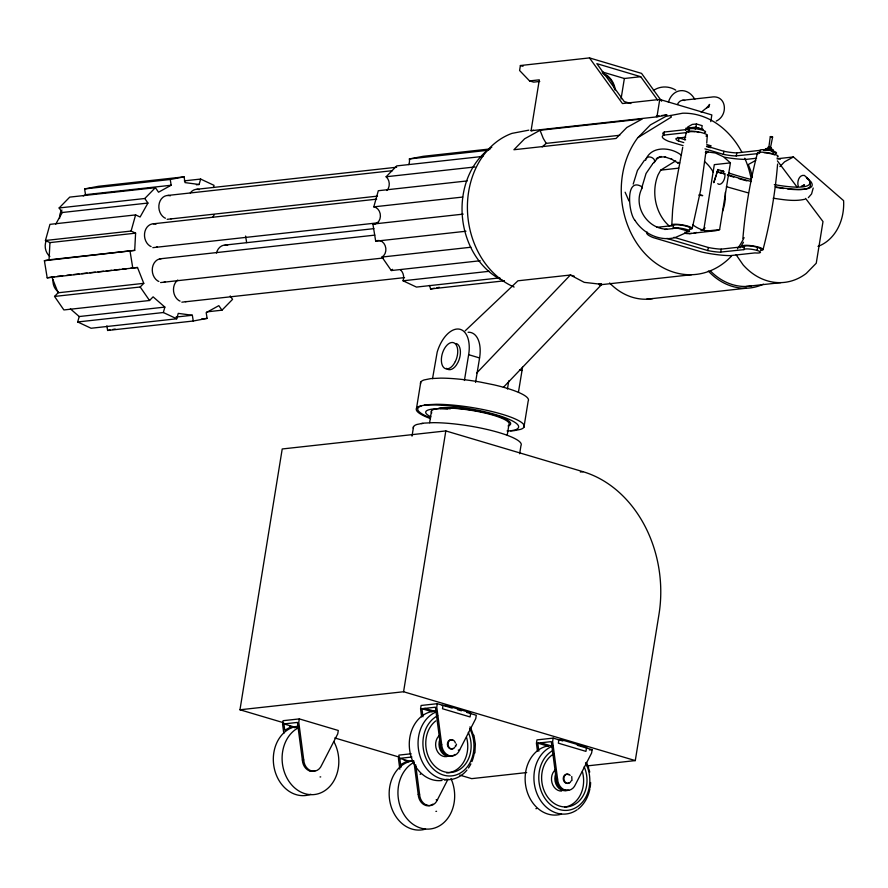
<?xml version="1.0" encoding="UTF-8"?>
<svg xmlns="http://www.w3.org/2000/svg" width="888" height="888" viewBox="0 0 888 888"><rect width="100%" height="100%" fill="white"/><g stroke="black" fill="none" stroke-linecap="round" stroke-linejoin="round"><path stroke-width="1.33" d="M708.635 106.627L708.624 107.282L709.59 104.429L706.837 107.87L707.914 106.793L701.187 112.243M813.208 188.034L811.565 193.961L808.324 197.669M70.385 308.858L79.21 316.539L77.689 321.967L163.348 312.521L164.857 307.093L153.102 296.847L149.539 300.499L63.881 309.945L54.545 296.437L140.204 286.991L143.767 283.339L137.496 267.488L47.186 277.822L44.4 260.706L49.051 259.818L49.95 242.602L45.443 240.493L49.961 224.353L135.609 214.907L140.104 217.016L147.93 203.052L144.788 198.512L59.141 207.959L62.271 212.498L147.93 203.052M44.4 260.706L134.71 250.372L135.598 233.156L131.102 231.047L45.443 240.493M456.388 745.121L456.443 744.077M474.902 752.957L475.358 744.055L473.915 735.197M671.761 225.796L672.638 209.557L675.479 186.092L682.717 147.364M706.737 143.123L707.303 135.287M722.266 173.482L717.127 171.85L717.87 169.564L723.731 171.417L723.554 173.882L724.83 173.748A7.015 3.885 -73.4 0 1 722.843 182.029A7.015 3.885 -73.4 0 1 717.748 183.65M687.057 230.514L686.391 232.601L675.324 237.496M742.89 238.595C745.232 209.812 750.105 181.23 757.397 153.28A10.545 1.998 9.2 0 1 763.114 152.225A10.545 1.998 9.2 0 1 774.602 154.29L776.401 154.967A10.545 1.998 9.2 0 1 777.155 157.098M777.599 164.058C775.246 192.84 770.384 221.423 763.081 249.373A10.545 1.998 9.2 0 1 760.572 250.449M706.038 150.96L700.676 189.988L692.218 228.438M645.565 160.34C650.682 145.432 671.084 146.853 681.429 155.278M717.959 169.508L716.594 174.159M283.672 722.765L239.971 709.778L282.218 448.973L445.82 430.924L583.083 471.717A118.293 95.96 83.7 0 1 658.963 614.452L635.286 760.594L587.168 765.9M299.323 718.903L298.779 722.277L303.718 759.862A11.622 9.424 83.7 0 0 311.333 770.873A11.622 9.424 83.7 0 0 321.645 765.19L337.751 733.854L338.295 730.48L299.323 718.903L283.117 720.69L282.562 724.064L283.805 733.466M412.01 436.141L413.553 426.617M416.528 408.247L420.768 382.095M432.534 378.665L437.185 352.114A28.294 15.651 -73.4 0 1 458.197 329.015A28.294 15.651 -73.4 0 1 468.809 353.69L464.413 380.486M429.614 422.71L431.524 410.889M239.971 709.778L403.574 691.741L445.82 430.924M661.671 101.221L641.558 73.393L589.477 57.909L520.39 65.534L519.591 70.507L529.559 80.908L533.655 82.129L539.749 81.452M475.568 382.384L479.742 356.943A28.294 15.651 -73.4 0 0 468.076 332.279M442.213 705.405L443.034 705.372L442.49 708.746L470.074 716.949L470.618 713.564A4.651 0.877 9.2 0 0 469.042 712.276L448.629 706.215A4.651 0.877 9.2 0 0 443.034 705.372L437.318 703.685L436.774 707.059L441.713 744.644A11.622 9.424 83.7 0 0 449.328 755.655A11.622 9.424 83.7 0 0 459.64 749.971L475.746 718.636L476.29 715.262L466.655 712.398M661.693 115.518L667.021 114.929L656.942 116.85L531.068 130.736L539.305 79.831L529.559 80.908M507.448 389.011L508.769 380.852M507.248 435.065L508.946 424.564A39.416 7.448 9.2 0 0 488.844 413.997A39.416 7.448 9.2 0 0 445.765 408.036L438.772 408.38M518.437 392.274L522.177 369.552A28.294 15.651 -73.4 0 0 522.455 367.188M519.647 453.746L520.967 445.587A54.69 10.345 9.2 0 0 493.073 430.935A54.69 10.345 9.2 0 0 433.311 422.666L423.598 423.132L416.861 424.475A54.69 10.345 9.2 0 0 413.375 428.416M523.942 427.217L528.182 401.054A54.69 10.345 9.2 0 0 493.872 384.826L480.164 382.051A54.69 10.345 9.2 0 0 440.526 378.133L430.802 378.599L424.064 379.953A54.69 10.345 9.2 0 0 420.59 383.894M602.708 72.072L602.53 73.16L606.36 74.958A20.413 16.561 83.7 0 1 615.34 89.721M621.045 98.99L624.364 78.499L640.736 76.701L657.653 100.111M562.814 740.969L553.18 738.106L552.636 741.491L557.575 779.076A11.622 9.424 83.7 0 0 565.179 790.087A11.622 9.424 83.7 0 0 575.502 784.393L591.597 753.068L592.152 749.694L577.267 745.265M656.942 116.85L659.762 99.445L711.843 114.929L710.755 121.612M558.896 739.793L558.352 743.178L585.936 751.37L586.48 747.996A4.651 0.877 9.2 0 0 584.892 746.708L564.479 740.648A4.651 0.877 9.2 0 0 558.896 739.793L558.075 739.837M683.094 145.632L668.631 141.336A31.025 5.872 9.2 0 1 663.902 135.087L664.402 132.012L689.088 129.282A8.403 1.587 9.2 0 1 699.555 129.404A8.403 1.587 9.2 0 1 704.606 132.523M683.782 142.579L678.499 141.014L678.998 137.94L678.421 137.651A17.238 3.263 9.2 0 1 677.81 137.318M685.547 130.347L685.891 128.227L695.648 127.151L703.207 129.393M687.49 128.427L687.723 127.006L692.263 124.42L696.47 123.965L702.186 125.663L701.62 129.193L695.892 127.495L696.47 123.965M664.779 229.481L673.004 228.571L673.504 225.497A8.403 1.587 9.2 0 1 682.495 225.33A8.403 1.587 9.2 0 1 689.998 228.349M688.589 132.356L689.088 129.282M695.304 129.271L695.648 127.151M706.781 144.566L710.766 145.743L710.456 147.663L706.471 146.487M703.729 230.036L714.318 164.646L730.424 162.87L719.613 229.615L704.85 231.246M647.108 232.046A31.025 5.872 9.2 0 0 653.046 237.551L701.687 252.003A31.025 5.872 9.2 0 0 730.214 255.633L754.9 252.914A8.403 1.587 9.2 0 0 760.306 251.892A8.403 1.587 9.2 0 0 751.392 249.239A8.403 1.587 9.2 0 0 743.911 249.639L719.757 252.17A17.238 3.263 9.2 0 1 708.935 250.793L707.814 250.571L708.313 247.497L673.981 237.296M757.719 153.624L735.342 155.955A17.238 3.263 9.2 0 1 724.519 154.579L723.398 154.357L723.898 151.282L706.737 146.176M720.668 252.203L721.245 249.128L744.41 246.575A8.403 1.587 9.2 0 1 753.401 246.398A8.403 1.587 9.2 0 1 760.905 249.417M736.252 155.988L736.829 152.914L759.995 150.361A8.403 1.587 9.2 0 1 770.462 150.472A8.403 1.587 9.2 0 1 775.513 153.602M743.911 249.639L744.41 246.575M759.495 153.424L759.995 150.361M768.83 147.419L770.296 136.608L771.583 136.608L772.627 137.018L770.473 147.708M757.087 250.427L757.586 247.364M773.159 151.149L772.671 154.212A8.403 1.587 9.2 0 1 774.736 154.956M633.2 184.127L637.44 170.463L644.566 160.084M717.127 171.85L724.83 173.748M684.526 139.705L686.457 132.079A10.556 1.998 9.2 0 1 702.008 132.723L704.184 133.378A10.556 1.998 9.2 0 1 705.96 136.097M131.102 231.047L135.609 214.907M196.403 184.793L199.112 184.493L200.633 179.065L214.019 185.337L213.409 187.512M77.689 321.967L91.076 328.249L176.723 318.792L178.244 313.375L192.341 315.262L193.273 321.012L207.115 318.381L206.183 312.62L218.837 305.65L221.967 310.19L232.567 299.356L230.214 295.948M480.208 260.75L391.308 270.551L381.973 257.054A8.68 7.037 83.7 0 0 385.159 245.632A8.68 7.037 83.7 0 0 375.691 241.192L372.905 224.076A8.68 7.037 83.7 0 0 380.397 216.417A8.68 7.037 83.7 0 0 373.804 206.86L378.31 190.72L467.221 180.919M571.972 780.53L571.75 776.512M716.05 175.88L713.763 182.695L717.238 171.351M667.01 229.204C646.919 229.004 632.289 205.428 642.368 187.59L642.302 187.046C624.63 175.569 628.593 213.997 635.02 220.402L635.064 220.468M652.613 163.681C658.774 160.406 649.239 153.879 646.076 158.619M425.84 805.449L427.184 805.305A11.622 9.424 83.7 0 0 437.507 799.611L448.029 779.131M55.755 224.131L62.271 212.498M675.69 160.872L660.716 170.141L658.064 174.869A39.76 32.246 83.7 0 0 669.707 226.385M654.212 162.482L657.975 157.52L656.265 158.852L661.305 156.51L659.063 156.921L665.5 156.965L664.479 156.776L671.95 159.307L671.184 158.919L677.788 162.937M652.391 164.236L646.053 173.471L641.547 188.511M476.712 373.016L570.351 275.025L574.281 276.19M503.374 387.357L601.787 284.36L599.167 283.583M59.141 207.959L69.741 197.114L155.389 187.668L158.53 192.208L171.173 185.237L170.241 179.487L84.593 188.933L85.526 194.683L83.228 195.948M144.788 198.512L155.389 187.668M54.545 296.437L58.109 292.785L143.767 283.339M386.891 190.487A8.68 7.037 83.7 0 0 386.136 176.756L396.725 165.912L482.906 156.41M779.897 166.6L784.548 161.849L793.428 156.954L843.6 200.655A46.664 37.851 83.7 0 1 818.003 246.376M465.157 330.847L517.937 280.797L570.351 275.025L584.26 282.362L601.787 284.36L599.1 284.66M716.25 121.09C728.671 115.362 726.739 94.272 711.188 97.136L682.55 100.3M542.168 146.886L546.22 143.379L619.757 135.265M803.107 185.714L804.428 184.826L801.309 186.236M772.549 137.063L770.384 136.741M705.794 153.446L708.091 152.014L715.395 152.991L723.398 156.743L730.424 162.87M540.037 130.281L524.642 138.772L513.919 149.739L616.061 138.473L626.784 127.506L642.191 119.014L540.037 130.281L543.245 138.373L546.22 143.379M653.313 90.609C659.828 85.836 669.041 85.847 675.79 90.165M755.666 160.439L748.295 164.535L750.793 170.862A82.717 67.1 83.7 0 1 752.358 177.4M400.61 764.679L404.972 762.27L412.232 760.894M686.391 232.601L684.837 232.19M804.883 199.234C794.483 201.709 783.605 199.711 773.204 198.213M455.799 746.408L455.222 746.542A4.651 3.774 83.7 0 0 455.533 745.421M422.799 423.421L421.301 423.587M510.6 430.858L515.04 429.97A54.69 10.345 9.2 0 0 496.425 414.84A54.69 10.345 9.2 0 0 430.691 404.906L424.275 405.206M84.593 188.933L98.435 186.291L184.082 176.845L185.026 182.606L199.112 184.493M170.241 179.487L184.082 176.845M528.804 130.17L511.954 133.378A80.941 65.657 83.7 0 0 467.41 208.625A80.941 65.657 83.7 0 0 514.13 287.057M531.068 130.736L533.577 130.247M408.735 164.569A9.013 7.315 83.7 0 0 409.379 158.941L423.221 156.31L490.254 148.918M170.762 218.792L171.606 218.637M156.41 247.13L157.254 246.964M47.186 277.822L54.556 276.634M164.18 282.029L165.024 281.873M185.414 301.676L186.258 301.52M106.871 325.852L107.615 330.458L110.134 329.981M112.654 329.504L115.174 329.026M429.237 285.392A9.013 7.315 83.7 0 1 430.536 288.966L434.31 288.245M436.829 287.768L439.349 287.29M294.006 726.917L289.111 727.849L284.748 730.258L283.916 723.92L297.425 722.432L302.364 760.006A11.622 9.424 83.7 0 0 314.863 770.895M674.88 237.64C659.529 241.558 643.245 233.522 635.02 220.402M659.762 99.445L622.466 103.563L589.477 57.909M656.354 116.106L659.029 115.817M184.316 180.863L200.633 179.065M85.526 194.683L171.173 185.237M409.379 158.941L488.711 150.194M688.688 128.294L693.495 127.761M663.902 135.087L686.779 132.556M196.836 189.277L396.67 167.233M685.725 137.152L676.134 138.362A17.238 3.263 9.2 0 0 677.921 140.726L678.499 141.003M167.765 195.449L392.407 170.674M386.136 176.756L475.036 166.944M708.402 145.998L710.766 145.743M705.338 152.325L708.091 152.014M167.188 219.325L377.511 196.126M153.413 223.787L376.679 199.156M756.554 158.231L745.798 159.418A31.025 5.872 9.2 0 1 724.575 157.243M660.716 170.141L678.621 168.165M776.945 158.774L793.428 156.954M373.804 206.86L462.715 197.058M49.95 242.602L135.598 233.156M152.836 247.652L378.277 222.788M372.905 224.076L463.181 214.119M49.051 259.818L134.71 250.372M225.03 245.066L373.87 228.649M159.807 258.841L374.803 235.131M57.276 276.334L62.715 275.735M66.8 275.291L70.874 274.836M73.593 274.536L79.032 273.937M81.752 273.637L87.191 273.038M89.91 272.738L95.349 272.139M98.069 271.839L103.508 271.24M106.227 270.94L111.655 270.341M114.374 270.041L119.813 269.441M122.533 269.142L126.618 268.687M130.691 268.243L137.496 267.488M375.691 241.192L465.967 231.235M381.973 257.054L470.873 247.241M656.887 227.339L673.504 225.497M160.606 282.562L383.305 257.997M689.299 233.622L711.332 231.191M181.84 302.175L404.54 277.611M79.21 316.539L164.857 307.093M400.466 269.808A8.813 7.148 83.7 0 1 403.063 280.797L489.233 271.295M499.877 277.877L416.45 287.079L403.063 280.797M207.015 311.843L221.967 310.19M176.024 317.06L192.341 315.262M430.536 288.966L504.406 280.819M201.676 318.981L207.115 318.381M107.615 330.458L193.273 321.012M599.522 284.859L691.563 274.714M746.098 286.469L780.852 282.628M646.586 299.223L746.198 288.234M580.33 472.016L583.083 471.717M437.318 703.685L421.112 705.472L420.568 708.846L421.622 716.905M422.977 716.749L421.911 708.702L435.42 707.203L440.37 744.788A11.622 9.424 83.7 0 0 455.067 754.456M302.364 760.006L303.718 759.862M440.37 744.788L441.713 744.644M411.133 753.779L398.967 755.111L398.423 758.496L399.833 769.23M553.18 738.106L536.963 739.893L536.419 743.278L537.484 751.326M458.286 750.116L459.64 749.971M400.965 767.399L399.778 758.341L411.932 757.009M538.827 751.181L537.773 743.123L551.282 741.635L556.221 779.22A11.622 9.424 83.7 0 0 568.72 790.098M309.979 771.017L311.333 770.873M447.974 755.799L449.328 755.655M320.035 776.956L320.712 776.889M589.443 749.983L592.152 749.694M420.035 774.247L420.712 774.17M526.684 772.571L471.683 778.643L459.773 775.102M413.819 760.883L418.226 794.438L419.58 794.294A11.622 9.424 83.7 0 0 427.184 805.305M556.221 779.22L557.575 779.076M436.152 799.766L437.507 799.611M563.836 790.231L565.179 790.087M435.897 811.388L436.574 811.31M535.897 808.679L536.563 808.602M771.195 149.495C774.17 148.995 766.655 147.23 767.066 148.662M507.059 430.935L513.897 430.702L520.646 429.348A54.69 10.345 9.2 0 0 502.02 414.219A54.69 10.345 9.2 0 0 436.286 404.284L426.573 404.75L419.835 406.105A54.69 10.345 9.2 0 0 430.536 418.625M768.697 146.997L771.395 147.708L770.218 147.697M769.263 147.131L768.087 147.119L769.319 147.563M736.751 152.925L735.83 152.88A17.238 3.263 9.2 0 1 725.019 151.504L723.898 151.282M721.167 249.139L720.246 249.095A17.238 3.263 9.2 0 1 709.434 247.719L708.313 247.497M699.011 195.305L702.708 195.604L699.233 194.572M769.485 147.053L770.34 147.208M769.563 147.708L768.764 147.519M748.484 192.94L726.417 186.691M640.736 76.701L596.847 63.659L624.242 101.565L630.891 103.541M602.131 71.895L624.364 78.499M520.39 65.534L522.999 66.311M678.998 137.94L685.603 139.893M704.917 148.862L723.398 154.357M666.877 238.406L707.814 250.571M468.598 354.678L479.531 357.931M519.524 369.819L521.966 370.54M403.574 691.741L635.286 760.594M444.322 705.76L452.203 708.102M457.464 709.667L461.405 710.833M421.911 708.702L432.301 711.788M537.773 743.123L548.162 746.22M334.765 737.95L399.278 757.12M283.916 723.92L296.514 727.661M399.778 758.341L409.868 761.349M289.555 726.151L294.805 727.716M404.096 760.195L408.036 761.36M424.853 708.369L436.496 711.832M540.714 742.801L552.358 746.264M728.504 172.927L735.664 175.191A78.155 14.097 17.3 0 0 751.17 179.498M727.439 174.57L735.275 177.045A80.997 14.608 17.3 0 0 751.348 181.518M727.383 175.091L733.754 177.112M687.023 230.825L678.288 228.338L674.281 228.349M165.434 218.215L164.236 217.649A11.855 9.624 83.7 0 1 159.341 202.986A11.855 9.624 83.7 0 1 170.352 195.782M151.082 246.542L149.883 245.976A11.855 9.624 83.7 0 1 144.988 231.313A11.855 9.624 83.7 0 1 155.999 224.109M158.852 281.452L157.653 280.886A11.855 9.624 83.7 0 1 152.436 267.699A11.855 9.624 83.7 0 1 161.25 258.686M180.075 301.088L178.888 300.533A11.855 9.624 83.7 0 1 177.755 280.042M163.348 312.521L176.723 318.792M757.397 153.28L757.952 153.879M763.081 249.373L761.316 248.107A10.545 1.998 9.2 0 0 749.283 245.454A10.545 1.998 9.2 0 0 742.313 246.42L742.868 247.019M777.389 160.861L797.291 187.357M805.583 198.39L822.998 221.578L816.25 263.225L806.293 273.404A63.847 51.793 83.7 0 1 743.167 264.957L736.108 254.734M140.204 286.991L149.539 300.499M686.457 132.079L686.846 132.656M807.325 178.854L806.604 177.334L810.933 181.751A80.997 14.608 17.3 0 1 775.169 186.769M670.673 115.484L671.361 117.061L638.095 137.485M625.108 192.197L628.993 201.043M51.837 276.934L58.109 292.785M798.334 186.413C796.78 182.207 798.889 174.359 804.473 175.436L808.668 179.72A78.155 14.097 17.3 0 1 774.314 184.604M245.588 236.064L246.664 242.657M130.059 251.26L132.834 268.376M415.695 764.757L419.58 794.294M432.933 804.106A11.622 9.424 83.7 0 1 418.226 794.438M450.971 778.554A34.865 28.283 83.7 0 1 439.86 825.629A34.865 28.283 83.7 0 1 401.132 808.946A34.865 28.283 83.7 0 1 413.708 762.492M425.53 829.092A34.865 28.283 83.7 0 1 389.843 801.342A34.865 28.283 83.7 0 1 413.153 760.716M334.01 741.857A34.865 28.283 83.7 0 1 324.864 790.653A34.865 28.283 83.7 0 1 285.226 774.369A34.865 28.283 83.7 0 1 298.979 727.483M310.844 794.272A34.865 28.283 83.7 0 1 273.992 766.91A34.865 28.283 83.7 0 1 298.523 726.162M569.119 782.783A4.651 3.774 83.7 0 1 563.236 778.92A4.651 3.774 83.7 0 1 568.675 774.747M561.505 814.096A34.865 28.283 83.7 0 1 525.685 785.603A34.865 28.283 83.7 0 1 550.36 745.587M577.056 809.834A34.865 28.283 83.7 0 1 536.596 792.651A34.865 28.283 83.7 0 1 553.102 745.942M586.402 762.415A34.865 28.283 83.7 0 1 588.766 768.375M589.121 769.607A34.865 28.283 83.7 0 1 589.732 772.116M590.62 782.483A34.865 28.283 83.7 0 1 590.12 787.612M589.887 788.866A34.865 28.283 83.7 0 1 578.088 809.079M571.084 780.974A4.651 3.774 83.7 0 1 565.734 782.606A4.651 3.774 83.7 0 1 564.624 775.835A4.651 3.774 83.7 0 1 570.174 775.39M585.503 762.87A31.38 25.452 83.7 0 1 577.788 806.437A31.38 25.452 83.7 0 1 542.168 793.45A31.38 25.452 83.7 0 1 552.369 750.793M584.182 766.799A27.894 22.622 83.7 0 1 575.158 804.151A27.894 22.622 83.7 0 1 544.311 791.141A27.894 22.622 83.7 0 1 553.69 753.945M582.406 771.705A27.894 22.622 83.7 0 1 564.824 807.103M561.571 791.086A11.622 9.424 83.7 0 1 551.981 782.728A11.622 9.424 83.7 0 1 555.655 769.574M567.365 790.253A11.622 9.424 83.7 0 1 557.209 786.38A11.622 9.424 83.7 0 1 555.821 773.537M453.257 748.351A4.651 3.774 83.7 0 1 447.374 744.488A4.651 3.774 83.7 0 1 452.813 740.326M442.013 780.463A34.865 28.283 83.7 0 1 409.446 748.151A34.865 28.283 83.7 0 1 435.719 711.099M446.819 779.275A34.865 28.283 83.7 0 1 444.455 779.997M466.966 770.04A34.865 28.283 83.7 0 1 422.866 762.959A34.865 28.283 83.7 0 1 436.086 711.965M469.974 726.861A34.865 28.283 83.7 0 1 473.271 735.175M473.87 737.695A34.865 28.283 83.7 0 1 474.336 740.27M474.259 753.179A34.865 28.283 83.7 0 1 471.894 761.649M470.895 763.869A34.865 28.283 83.7 0 1 468.464 768.02M454.678 747.518A4.651 3.774 83.7 0 1 448.884 747.052A4.651 3.774 83.7 0 1 449.994 740.159A4.651 3.774 83.7 0 1 455.4 743.012M469.641 728.449A31.38 25.452 83.7 0 1 461.549 772.271A31.38 25.452 83.7 0 1 425.874 758.041A31.38 25.452 83.7 0 1 437.717 715.706M468.32 732.378A27.894 22.622 83.7 0 1 459.984 769.286A27.894 22.622 83.7 0 1 429.248 758.43A27.894 22.622 83.7 0 1 435.797 720.89M466.544 737.273A27.894 22.622 83.7 0 1 446.609 772.882M448.129 756.199A11.622 9.424 83.7 0 1 436.596 749.727A11.622 9.424 83.7 0 1 439.804 735.142M451.504 755.821A11.622 9.424 83.7 0 1 441.358 751.947A11.622 9.424 83.7 0 1 439.96 739.105M809.823 183.172A79.365 14.319 17.3 0 1 787.811 189.033M783.638 188.534A79.365 14.319 17.3 0 1 775.668 187.313M746.886 180.863A79.365 14.319 17.3 0 1 738.983 178.677M720.745 171.084A7.015 3.885 -73.4 0 1 723.731 171.417M679.675 162.915A5.106 1.077 -23.7 0 1 678.032 162.227M604.162 74.503A19.691 15.973 83.7 0 1 614.751 89.832M777.899 158.708A46.664 37.851 83.7 0 1 780.385 159.141M503.973 281.085A73.471 59.596 83.7 0 1 462.404 216.994A73.471 59.596 83.7 0 1 491.797 147.164M725.318 192.441A39.76 32.246 83.7 0 1 722.532 211.255M719.613 229.615A39.76 32.246 83.7 0 1 692.784 224.797M763.403 284.171A65.623 53.236 83.7 0 1 708.335 271.04M652.891 298.59A65.623 53.236 83.7 0 1 609.634 282.972M731.568 255.999A80.941 65.657 83.7 0 1 641.081 249.084A80.941 65.657 83.7 0 1 637.495 138.106L650.393 124.908L665.8 116.417L682.661 113.209A80.941 65.657 83.7 0 1 741.791 152.059M744.777 158.219A80.941 65.657 83.7 0 1 751.215 179.054M744.089 237.64A80.941 65.657 83.7 0 1 737.462 248.807M691.697 233.455A39.76 32.246 83.7 0 1 685.669 233.466M704.517 161.527A39.76 32.246 83.7 0 1 713.364 172.294M705.139 227.883A39.76 32.246 83.7 0 1 700.932 230.569M696.436 232.434A39.76 32.246 83.7 0 1 694.083 233.056M751.481 285.969A63.847 51.793 83.7 0 1 710.3 270.818M743.478 242.191A82.717 67.1 83.7 0 1 740.048 247.863M677.455 104.462A8.136 6.593 83.7 0 1 684.67 100.488M190.287 192.918A11.855 9.624 83.7 0 1 199.423 189.599M212.809 217.327A11.855 9.624 83.7 0 1 214.197 214.841M216.472 253.08A11.855 9.624 83.7 0 1 227.606 245.388M59.563 218.481A11.855 9.624 83.7 0 1 61.927 210.045M391.308 270.551A8.813 7.148 83.7 0 1 392.585 269.319M49.85 256.399A11.855 9.624 83.7 0 1 46.176 240.87M58.364 291.841A11.855 9.624 83.7 0 1 53.014 279.665M689.188 131.879A8.403 1.587 9.2 0 1 695.082 131.835M697.069 132.112A8.403 1.587 9.2 0 1 699.056 132.478M764.091 152.736A8.403 1.587 9.2 0 1 771.827 153.979M689.232 229.404A10.556 1.998 9.2 0 0 689.099 226.529L686.924 225.863A10.556 1.998 9.2 0 0 671.372 225.219M673.004 228.571A8.403 1.587 9.2 0 1 684.892 229.015A8.403 1.587 9.2 0 1 686.613 231.968M662.892 134.166A31.025 5.872 9.2 0 1 664.402 132.012M763.68 150.416A5.839 1.099 9.2 0 1 768.153 150.416M771.128 150.938A5.839 1.099 9.2 0 1 772.449 151.282M773.537 151.648A5.839 1.099 9.2 0 1 774.747 152.37M764.957 149.695A4.429 0.844 9.2 0 1 770.307 149.573A4.429 0.844 9.2 0 1 772.826 151.293M765.8 149.284A3.985 0.755 9.2 0 1 767.487 148.573A3.985 0.755 9.2 0 1 772.671 149.617A3.985 0.755 9.2 0 1 771.872 150.516M668.431 102.209A18.215 14.774 83.7 0 1 680.508 90.698A18.215 14.774 83.7 0 1 694.782 99.378M456.321 343.523A13.609 7.526 -73.4 0 1 457.997 362.326L456.299 365.201A13.609 7.526 -73.4 0 1 446.409 368.342M431.79 412.898A39.416 7.448 9.2 0 1 433.91 409.346L440.259 408.214A39.416 7.448 9.2 0 1 490.331 413.841A39.416 7.448 9.2 0 1 508.058 425.94M450.327 408.813A39.416 7.448 9.2 0 0 441.658 408.491L433.166 408.991A39.416 7.448 9.2 0 0 430.902 416.849M429.725 417.593A54.69 10.345 9.2 0 1 421.323 405.938M440.171 408.658A39.416 7.448 9.2 0 1 447.53 408.902M455.333 361.538L453.635 364.402A13.609 7.526 -73.4 0 1 441.392 361.028A13.609 7.526 -73.4 0 1 452.369 342.479A13.609 7.526 -73.4 0 1 455.333 361.538"/></g></svg>
